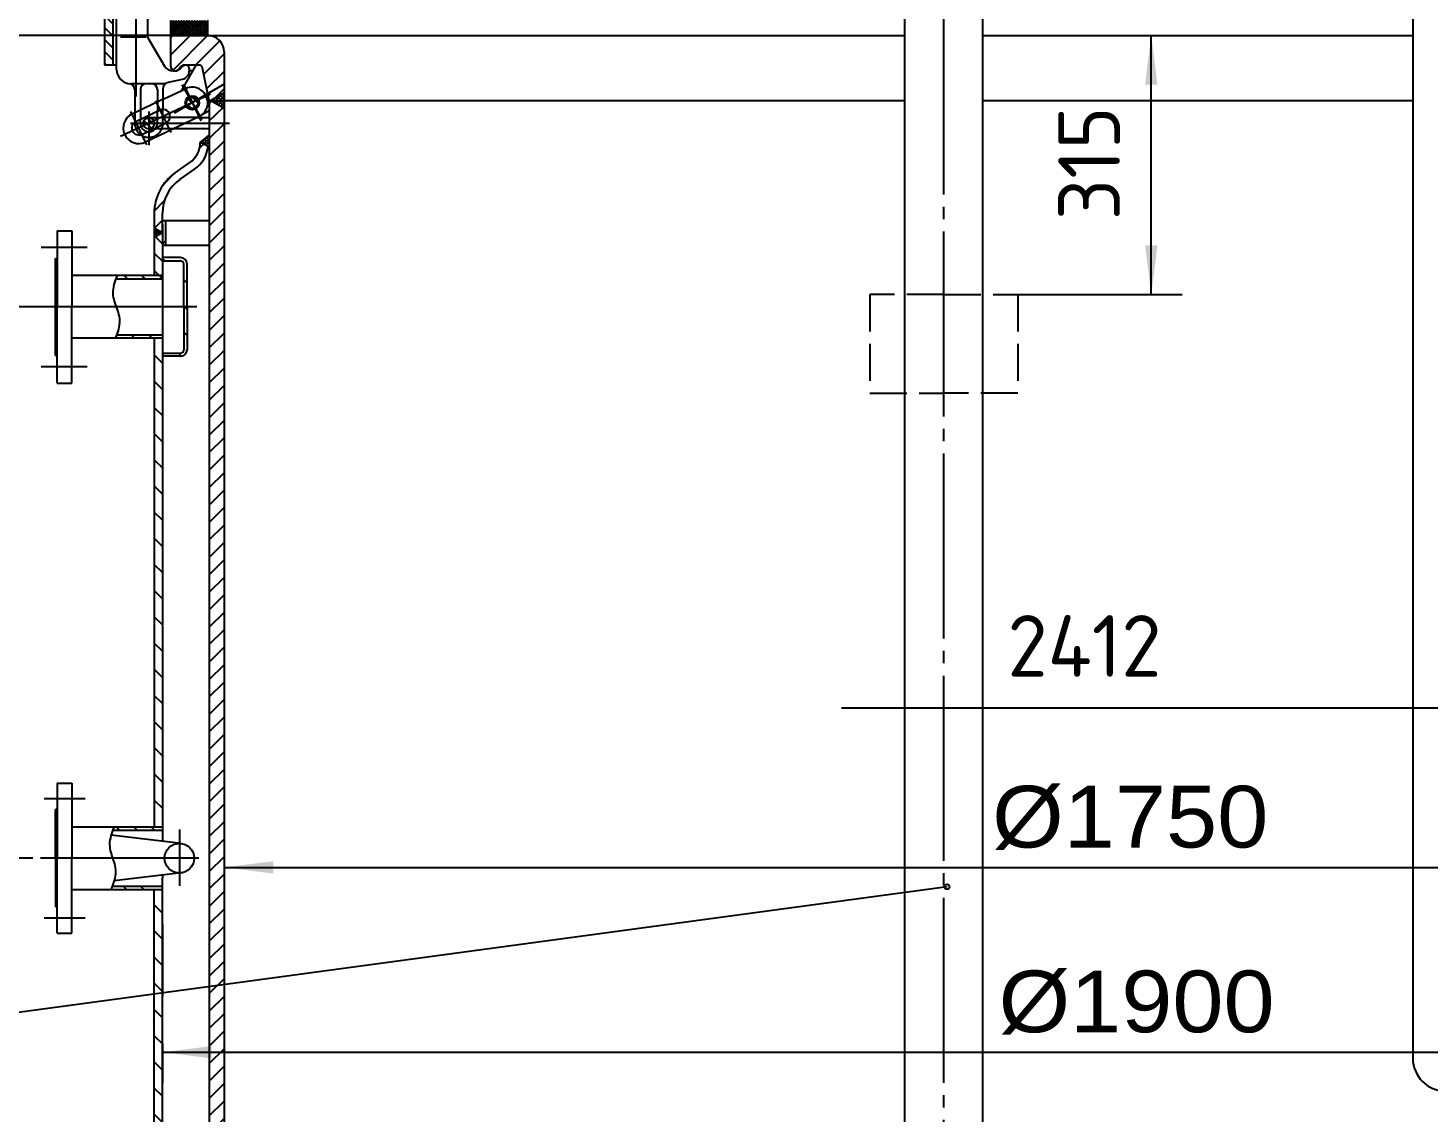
# Model space of a CAD drawing. Extents: x -623 to 82863, y -5386 to 376.
# Drawn here: x 5477.5 to 5591, y -138.3 to -50.3 of the extents above; entities that cross this region are included whole.
import ezdxf

# ---------------------------------------------------------------- set-up
doc = ezdxf.new("R2010")
doc.units = 0
doc.linetypes.add('DASHDOT', pattern=[18, 15, -1, 1, -1])
doc.linetypes.add('DASHED', pattern=[4, 3, -1])
doc.layers.get('0').update_dxf_attribs({"color": 8, "linetype": 'CONTINUOUS'})
for name, color, linetype in [('1', 8, 'CONTINUOUS'), ('2', 94, 'DASHDOT'), ('3', 2, 'DASHED'), ('85', 7, 'CONTINUOUS')]:
    doc.layers.add(name, color=color, linetype=linetype)
doc.styles.get("Standard").update_dxf_attribs({"font": 'cadt_en', "bigfont": 'cadt_hz'})
doc.styles.add('STYLE1', font='tssdeng.shx', dxfattribs={"width": 0.7, "bigfont": 'hztxt.shx'})
doc.styles.add('STYLE212', font='cadt_en.shx', dxfattribs={"width": 1.114043, "bigfont": 'cadt_hz.shx'})
doc.styles.add('STYLE213', font='cadt_en.shx', dxfattribs={"width": 1.115263, "bigfont": 'cadt_hz.shx'})
doc.dimstyles.get("Standard").update_dxf_attribs({"dimtxt": 3.5, "dimasz": 4, "dimexe": 2, "dimexo": 0, "dimgap": 1, "dimtad": 1, "dimtoh": 1, "dimdec": 4, "dimzin": 0, "dimtxsty": 'STANDARD', "dimcen": 0, "dimazin": 3, "dimtfac": 1, "dimtdec": 4, "dimtmove": 0, "dimatfit": 3, "dimtolj": 1, "dimtzin": 0})

# ---------------------------------------------------------------- blocks, each defined once
blk = doc.blocks.new('*U50')
at = {"layer": '1'}
for p, q in [((5492.24, -93.23), (5492.27, -93.2)), ((5492.24, -94.64), (5493.44, -93.44)), ((5492.24, -96.06), (5493.44, -94.86)), ((5492.24, -97.47), (5493.44, -96.27)), ((5492.24, -98.89), (5493.44, -97.69)), ((5492.24, -100.3), (5493.44, -99.1)), ((5492.24, -101.71), (5493.44, -100.51)), ((5492.24, -103.13), (5493.44, -101.93)), ((5492.24, -104.54), (5493.44, -103.34)), ((5492.24, -105.96), (5493.44, -104.76)), ((5492.24, -107.37), (5493.44, -106.17)), ((5492.24, -108.79), (5493.44, -107.59)), ((5492.24, -110.2), (5493.44, -109)), ((5492.24, -111.61), (5493.44, -110.41)), ((5492.24, -113.03), (5493.44, -111.83)), ((5492.24, -114.44), (5493.44, -113.24)), ((5492.24, -115.86), (5493.44, -114.66)), ((5492.24, -117.27), (5493.44, -116.07)), ((5492.24, -118.69), (5493.44, -117.49)), ((5492.24, -120.1), (5493.44, -118.9)), ((5492.24, -121.51), (5493.44, -120.31)), ((5492.24, -122.93), (5493.44, -121.73)), ((5492.24, -124.34), (5493.44, -123.14)), ((5492.24, -125.76), (5493.44, -124.56)), ((5492.24, -127.17), (5493.44, -125.97)), ((5492.24, -128.58), (5493.44, -127.38)), ((5492.24, -130), (5493.44, -128.8)), ((5492.24, -131.41), (5493.44, -130.21)), ((5492.24, -132.83), (5493.44, -131.63)), ((5492.24, -134.24), (5493.44, -133.04)), ((5492.24, -135.66), (5493.44, -134.46)), ((5492.24, -137.07), (5493.44, -135.87)), ((5492.24, -138.48), (5493.44, -137.28)), ((5492.24, -139.9), (5493.44, -138.7)), ((5492.24, -141.31), (5493.44, -140.11)), ((5492.24, -142.73), (5493.44, -141.53)), ((5492.24, -144.14), (5493.44, -142.94)), ((5492.24, -145.56), (5493.44, -144.36)), ((5492.24, -146.97), (5493.44, -145.77)), ((5492.24, -148.38), (5493.44, -147.18)), ((5492.24, -149.8), (5493.44, -148.6)), ((5492.24, -151.21), (5493.44, -150.01)), ((5492.24, -152.63), (5493.44, -151.43)), ((5492.24, -154.04), (5493.44, -152.84)), ((5492.24, -155.45), (5493.44, -154.25)), ((5492.24, -156.87), (5493.44, -155.67)), ((5492.24, -158.28), (5493.44, -157.08)), ((5492.24, -159.7), (5493.44, -158.5)), ((5492.24, -161.11), (5493.44, -159.91)), ((5492.24, -162.53), (5493.44, -161.33)), ((5492.24, -163.94), (5493.44, -162.74)), ((5492.24, -165.35), (5493.44, -164.15)), ((5492.24, -166.77), (5493.44, -165.57)), ((5492.24, -168.18), (5493.44, -166.98)), ((5492.24, -169.6), (5493.44, -168.4)), ((5492.24, -171.01), (5493.44, -169.81)), ((5492.24, -172.43), (5493.44, -171.23)), ((5492.24, -173.84), (5493.44, -172.64)), ((5492.24, -175.25), (5493.44, -174.05)), ((5492.24, -176.67), (5493.44, -175.47)), ((5492.24, -178.08), (5493.44, -176.88)), ((5492.24, -179.5), (5493.44, -178.3, 1))]:
    blk.add_line(p, q, dxfattribs=at)
blk = doc.blocks.new('*U73')
at = {"layer": '1'}
for p, q in [((5492.24, -56.46), (5492.45, -56.25)), ((5492.24, -57.87), (5493.35, -56.77)), ((5492.24, -59.29), (5493.44, -58.09)), ((5492.24, -60.7), (5493.44, -59.5)), ((5492.24, -62.12), (5493.44, -60.92)), ((5492.24, -63.53), (5493.44, -62.33)), ((5492.24, -64.95), (5493.44, -63.75)), ((5492.24, -66.36), (5493.44, -65.16)), ((5492.24, -67.77), (5493.44, -66.57)), ((5492.24, -69.19), (5493.44, -67.99)), ((5492.24, -70.6), (5493.44, -69.4)), ((5492.24, -72.02), (5493.44, -70.82)), ((5492.24, -73.43), (5493.44, -72.23)), ((5492.24, -74.84), (5493.44, -73.64)), ((5492.24, -76.26), (5493.44, -75.06)), ((5492.24, -77.67), (5493.44, -76.47)), ((5492.24, -79.09), (5493.44, -77.89)), ((5492.24, -80.5), (5493.44, -79.3)), ((5492.24, -81.92), (5493.44, -80.72)), ((5492.24, -83.33), (5493.44, -82.13)), ((5492.24, -84.74), (5493.44, -83.54)), ((5492.24, -86.16), (5493.44, -84.96)), ((5492.24, -87.57), (5493.44, -86.37)), ((5492.24, -88.99), (5493.44, -87.79)), ((5492.24, -90.4), (5493.44, -89.2)), ((5492.24, -91.82), (5493.44, -90.62)), ((5492.27, -93.2), (5493.44, -92.03, 1))]:
    blk.add_line(p, q, dxfattribs=at)
blk = doc.blocks.new('*D79')
for p, q in [((5554.94, -50.94), (5571.08, -50.94)), ((5568.58, -71.94), (5568.58, -50.94)), ((5557.77, -71.94), (5571.08, -71.94))]:
    blk.add_line(p, q)
for points in [[(5568.58, -50.94), (5569.08, -54.94), (5568.08, -54.94)], [(5568.58, -71.94), (5568.08, -67.94), (5569.08, -67.94)]]:
    blk.add_solid(points)
at = {"style": 'STYLE1'}
blk.add_text('315', height=5, rotation=90, dxfattribs=at).set_placement((5566.04, -65.91))
blk = doc.blocks.new('*U80')
at = {"layer": '1'}
for p, q in [((5487.77, -66.58), (5487.79, -66.56)), ((5488.23, -67.06), (5487.77, -66.6)), ((5487.77, -66.87), (5487.97, -66.67)), ((5487.77, -67.15), (5488.15, -66.77)), ((5488.05, -67.16), (5487.77, -66.88)), ((5488.03, -67.17), (5488.33, -66.87, 1)), ((5488.34, -66.88), (5488.41, -66.95)), ((5487.77, -67.16), (5487.87, -67.26))]:
    blk.add_line(p, q, dxfattribs=at)
blk = doc.blocks.new('*D81')
for p, q in [((5489.11, -50.94), (5470.76, -50.94)), ((5473.26, -72.94), (5473.26, -50.94)), ((5470.76, -72.94), (5475, -72.94, 1))]:
    blk.add_line(p, q)
for points in [[(5473.26, -50.94), (5473.76, -54.94), (5472.76, -54.94)], [(5473.26, -72.94), (5472.76, -68.94), (5473.76, -68.94)]]:
    blk.add_solid(points)
at = {"style": 'STYLE1'}
blk.add_text('330', height=5, rotation=90, dxfattribs=at).set_placement((5470.72, -66.13))
blk = doc.blocks.new('*U82')
for p, q in [((5491.45, -60.08), (5491.78, -59.75)), ((5488.54, -62.99), (5489.42, -62.11)), ((5487.78, -65.17), (5488.59, -64.35)), ((5487.79, -66.56), (5488.44, -65.92, 1))]:
    blk.add_line(p, q)
blk = doc.blocks.new('*U83')
for p, q in [((5487.87, -67.26), (5488.44, -67.83)), ((5487.77, -68.58), (5488.44, -69.24)), ((5487.77, -69.99), (5488.19, -70.41, 1))]:
    blk.add_line(p, q)
blk = doc.blocks.new('*U84')
at = {"layer": '1'}
for p, q in [((5489.11, -52.52), (5490.69, -50.94)), ((5489.11, -51.11), (5489.28, -50.94)), ((5489.3, -53.75), (5492.1, -50.94)), ((5491.12, -53.34), (5493.09, -51.37)), ((5491.79, -54.08), (5493.44, -52.43)), ((5492.04, -55.25), (5493.44, -53.85)), ((5492.66, -56.04), (5493.44, -55.26, 1))]:
    blk.add_line(p, q, dxfattribs=at)
blk = doc.blocks.new('*U85')
at = {"layer": '1'}
for p, q in [((5489.11, -49.79), (5489.15, -49.74, 1)), ((5489.11, -50), (5489.37, -49.74)), ((5489.11, -50.21), (5489.58, -49.74)), ((5489.11, -50.42), (5489.79, -49.74)), ((5489.11, -50.63), (5490, -49.74)), ((5489.11, -50.85), (5490.21, -49.74)), ((5489.11, -49.74), (5490.3, -50.94)), ((5489.23, -50.94), (5490.43, -49.74)), ((5489.32, -49.74), (5490.52, -50.94)), ((5489.44, -50.94), (5490.64, -49.74)), ((5489.53, -49.74), (5490.73, -50.94)), ((5489.65, -50.94), (5490.85, -49.74)), ((5489.74, -49.74), (5490.94, -50.94)), ((5489.86, -50.94), (5491.06, -49.74)), ((5489.95, -49.74), (5491.15, -50.94)), ((5490.07, -50.94), (5491.27, -49.74)), ((5490.16, -49.74), (5491.36, -50.94)), ((5490.29, -50.94), (5491.49, -49.74)), ((5490.38, -49.74), (5491.58, -50.94)), ((5490.5, -50.94), (5491.7, -49.74)), ((5490.59, -49.74), (5491.79, -50.94)), ((5490.71, -50.94), (5491.91, -49.74)), ((5490.8, -49.74), (5492, -50.94)), ((5490.92, -50.94), (5492.11, -49.76)), ((5491.01, -49.74), (5492.11, -50.83)), ((5491.22, -49.74), (5492.11, -50.62)), ((5491.44, -49.74), (5492.11, -50.41)), ((5491.65, -49.74), (5492.11, -50.19)), ((5491.86, -49.74), (5492.11, -49.98)), ((5492.07, -49.74), (5492.11, -49.77)), ((5489.11, -49.95), (5490.09, -50.94)), ((5489.11, -50.16), (5489.88, -50.94)), ((5489.11, -50.38), (5489.67, -50.94)), ((5489.11, -50.59), (5489.46, -50.94)), ((5489.11, -50.8), (5489.24, -50.94)), ((5491.14, -50.94), (5492.11, -49.97)), ((5491.35, -50.94), (5492.11, -50.18)), ((5491.56, -50.94), (5492.11, -50.39)), ((5491.77, -50.94), (5492.11, -50.6)), ((5491.98, -50.94), (5492.11, -50.82))]:
    blk.add_line(p, q, dxfattribs=at)
blk = doc.blocks.new('*U87')
at = {"layer": '1'}
for p, q in [((5488.44, -69.01), (5488.63, -69.2)), ((5490.17, -70.75), (5490.44, -71.01, 1)), ((5490.17, -72.87), (5490.44, -73.14)), ((5490.17, -74.99), (5490.44, -75.26)), ((5489.73, -76.67), (5489.99, -76.93))]:
    blk.add_line(p, q, dxfattribs=at)
blk = doc.blocks.new('*U89')
at = {"layer": '1'}
blk.add_line((5488.44, -67.85), (5488.7, -67.58, 1), dxfattribs=at)
blk = doc.blocks.new('*U119')
for p, q in [((5484.47, -71.31), (5484.44, -71.49)), ((5484.51, -71.13), (5484.47, -71.31)), ((5484.56, -70.96), (5484.51, -71.13)), ((5484.61, -70.8), (5484.56, -70.96)), ((5484.66, -70.65), (5484.61, -70.8)), ((5484.71, -70.52), (5484.66, -70.65)), ((5484.76, -70.41), (5484.71, -70.52, 1)), ((5484.44, -71.49), (5484.42, -71.66)), ((5484.42, -71.66), (5484.42, -71.84)), ((5484.42, -71.84), (5484.43, -72)), ((5484.43, -72), (5484.46, -72.17)), ((5484.46, -72.17), (5484.49, -72.32)), ((5484.49, -72.32), (5484.53, -72.48)), ((5484.53, -72.48), (5484.58, -72.63)), ((5484.58, -72.63), (5484.64, -72.79)), ((5484.64, -72.79), (5484.69, -72.94)), ((5484.69, -72.94), (5484.75, -73.09)), ((5484.75, -73.09), (5484.8, -73.24)), ((5484.8, -73.24), (5484.85, -73.4)), ((5484.85, -73.4), (5484.89, -73.55)), ((5484.89, -73.55), (5484.93, -73.71)), ((5484.93, -73.71), (5484.95, -73.87)), ((5484.87, -74.75), (5484.82, -74.92)), ((5484.91, -74.57), (5484.87, -74.75)), ((5484.94, -74.39), (5484.91, -74.57)), ((5484.96, -74.21), (5484.94, -74.39)), ((5484.95, -73.87), (5484.96, -74.04)), ((5484.96, -74.04), (5484.96, -74.21)), ((5484.67, -75.36), (5484.63, -75.47)), ((5484.72, -75.23), (5484.67, -75.36)), ((5484.77, -75.08), (5484.72, -75.23)), ((5484.82, -74.92), (5484.77, -75.08))]:
    blk.add_line(p, q)
blk = doc.blocks.new('*U120')
for p, q in [((5485.36, -70.41), (5485.62, -70.67)), ((5486.77, -70.41), (5487.04, -70.67)), ((5488.19, -70.41), (5488.44, -70.66)), ((5484.67, -75.37), (5484.77, -75.47, 1)), ((5485.91, -75.2), (5486.18, -75.47)), ((5487.33, -75.2), (5487.6, -75.47))]:
    blk.add_line(p, q)
blk = doc.blocks.new('*D121')
for p, q in [((5488.48, -50.94), (5459.58, -50.94)), ((5462.08, -117.61), (5462.08, -50.94)), ((5477.93, -117.61), (5459.58, -117.61))]:
    blk.add_line(p, q)
for points in [[(5462.08, -50.94), (5462.58, -54.94), (5461.58, -54.94)], [(5462.08, -117.61), (5461.58, -113.61), (5462.58, -113.61)]]:
    blk.add_solid(points)
at = {"style": 'STYLE1'}
blk.add_text('1000', height=5, rotation=90, dxfattribs=at).set_placement((5459.54, -88.3))
blk = doc.blocks.new('*D123')
for p, q in [((5488.48, -50.94), (5448.3, -50.94)), ((5450.8, -50.94), (5450.8, -164.27)), ((5477.93, -164.27), (5448.3, -164.27))]:
    blk.add_line(p, q)
for points in [[(5450.8, -50.94), (5451.3, -54.94), (5450.3, -54.94)], [(5450.8, -164.27), (5450.3, -160.27), (5451.3, -160.27)]]:
    blk.add_solid(points)
at = {"style": 'STYLE1'}
blk.add_text('1700', height=5, rotation=90, dxfattribs=at).set_placement((5448.26, -112.87))
blk = doc.blocks.new('*U125')
for p, q in [((5484.7, -115.07), (5484.97, -115.34)), ((5486.12, -115.07), (5486.38, -115.34)), ((5487.53, -115.07), (5487.77, -115.31, 1)), ((5485.26, -119.87), (5485.53, -120.14)), ((5486.67, -119.87), (5486.94, -120.14))]:
    blk.add_line(p, q)
blk = doc.blocks.new('*U126')
at = {"layer": '1'}
for p, q in [((5491.52, -59.6), (5491.55, -59.63, 1)), ((5491.59, -59.65), (5492.16, -59.08)), ((5491.68, -59.47), (5492.14, -59.93)), ((5491.78, -59.75), (5492.24, -59.29)), ((5491.83, -59.34), (5492.24, -59.75)), ((5491.97, -59.84), (5492.24, -59.57)), ((5491.99, -59.22), (5492.24, -59.47)), ((5492.15, -59.09), (5492.24, -59.18)), ((5492.15, -59.94), (5492.24, -59.85))]:
    blk.add_line(p, q, dxfattribs=at)
blk = doc.blocks.new('*U127')
at = {"layer": '1'}
for p, q in [((5492.45, -56.25), (5492.66, -56.04)), ((5493.04, -56.59), (5492.55, -56.1, 1)), ((5492.63, -56.35), (5493.33, -55.65)), ((5492.73, -56), (5493.44, -56.71)), ((5492.81, -56.46), (5493.44, -55.83)), ((5492.91, -55.89), (5493.44, -56.42)), ((5492.99, -56.56), (5493.44, -56.11)), ((5493.09, -55.79), (5493.44, -56.14)), ((5493.17, -56.66), (5493.44, -56.39)), ((5493.27, -55.69), (5493.44, -55.86)), ((5493.35, -56.77), (5493.44, -56.67))]:
    blk.add_line(p, q, dxfattribs=at)
blk = doc.blocks.new('*U129')
for p, q in [((5485.57, -43.5), (5485.57, -42.21)), ((5487.05, -43.5), (5487.05, -42.21)), ((5485.2, -45.92), (5484.52, -45.24, 6.28)), ((5485.57, -45.09), (5485.57, -46.82)), ((5487.05, -45.09), (5487.05, -46.82)), ((5488.32, -46.13), (5487.42, -45.23)), ((5488.25, -45.09), (5490.4, -47.24)), ((5484.43, -47.09), (5483.74, -46.41)), ((5484.6, -46.29), (5483.98, -45.67, 1)), ((5484.43, -48.06), (5483.74, -47.38)), ((5484.43, -49.03), (5483.74, -48.35)), ((5484.43, -50), (5483.74, -49.32)), ((5484.43, -50.97), (5483.74, -50.29)), ((5484.43, -51.94), (5483.74, -51.26)), ((5484.43, -52.91), (5483.74, -52.23)), ((5483.88, -53.33), (5483.74, -53.2)), ((5490.5, -56.56), (5490.39, -56.45)), ((5490.53, -56.58), (5490.5, -56.56)), ((5490.83, -56.41), (5490.51, -56.08)), ((5490.8, -56.85), (5490.53, -56.58)), ((5490.86, -56.43), (5490.83, -56.41)), ((5490.83, -56.41), (5490.83, -56.41)), ((5491.14, -56.23), (5490.86, -55.94, 6.28)), ((5491.16, -56.73), (5490.87, -56.44)), ((5491.16, -56.25), (5491.14, -56.23)), ((5491.3, -56.39), (5491.16, -56.25, 6.28)), ((5487.15, -58.06), (5486.94, -57.84)), ((5487.34, -57.76), (5487.2, -57.62)), ((5487.54, -57.96), (5487.34, -57.76)), ((5487.21, -58.12), (5487.15, -58.06)), ((5487.34, -58.25), (5487.21, -58.12)), ((5487.55, -58.46), (5487.34, -58.25)), ((5487.64, -58.06), (5487.54, -57.96)), ((5487.77, -58.2), (5487.64, -58.06))]:
    blk.add_line(p, q)
at = {"layer": '2'}
for p, q in [((5486.31, -55.88), (5486.31, -41.49)), ((5490.37, -46.24), (5489.57, -45.44)), ((5493.43, -54.89), (5489.39, -57.25)), ((5490, -54.95), (5491.63, -57.74)), ((5490.14, -54.9), (5491.54, -57.87)), ((5492.34, -55.69), (5485.04, -59.14)), ((5487.89, -56.23), (5489.11, -58.8)), ((5487.17, -59.81), (5485.89, -57.11)), ((5487.34, -57.11), (5487.34, -59.82)), ((5485.84, -58.06), (5493.88, -58.06))]:
    blk.add_line(p, q, dxfattribs=at)
at = {"layer": '3'}
for p, q in [((5488.03, -56.34), (5488.03, -57.1)), ((5488.48, -56.13), (5488.48, -56.94, 6.28)), ((5486.2, -57.21), (5486.2, -57.97)), ((5486.65, -56.99), (5486.65, -57.75)), ((5488.03, -57.6), (5488.48, -57.6)), ((5491.23, -57.6), (5489.06, -57.6)), ((5489.31, -58.52), (5487.7, -58.52))]:
    blk.add_line(p, q, dxfattribs=at)
for radius, start, end in [(1.14, 234.7551, 355.3994), (0.686, 261.4502, 329.1311)]:
    blk.add_arc((5487.34, -58.06), radius, start, end, dxfattribs=at)
at = {"layer": '85'}
for p, q in [((5485.57, -42.21), (5485.4, -42.38)), ((5485.4, -43.5), (5485.4, -42.38)), ((5487.22, -42.38), (5485.4, -42.38)), ((5487.05, -42.21), (5485.57, -42.21, 6.28)), ((5487.05, -42.21), (5487.22, -42.38)), ((5487.22, -43.5), (5487.22, -42.38)), ((5484.65, -43.5), (5484.57, -43.67)), ((5484.57, -44.72), (5484.57, -43.67)), ((5487.97, -43.5), (5484.65, -43.5)), ((5485.44, -44.72), (5485.44, -43.73)), ((5487.18, -44.72), (5487.18, -43.73)), ((5487.97, -43.5), (5488.05, -43.67, 6.28)), ((5488.05, -44.72), (5488.05, -43.67)), ((5484.71, -45.09), (5483.74, -45.87)), ((5488.05, -44.72), (5484.57, -44.72)), ((5484.71, -45.09), (5488.92, -45.09)), ((5484.74, -45.09), (5484.74, -44.72)), ((5485.2, -45.09), (5485.2, -46.12)), ((5485.4, -45.09), (5485.4, -47.19, 6.28)), ((5487.22, -45.09), (5487.22, -51.07)), ((5487.42, -45.09), (5487.42, -46.12)), ((5487.89, -44.72), (5487.89, -45.09)), ((5483.74, -45.87), (5483.74, -53.33)), ((5485, -46.12), (5485.4, -46.12)), ((5487.22, -46.12), (5488.22, -46.12)), ((5484.43, -46.69), (5484.43, -53.33)), ((5484.72, -48.24), (5485.3, -47.46)), ((5485.4, -46.82), (5487.22, -46.82)), ((5485.56, -47.35), (5486.98, -47.35)), ((5490.39, -47.24), (5490.19, -47.24, 6.28)), ((5490.62, -47.01), (5490.62, -46.73, 6.28)), ((5484.72, -53.71), (5484.72, -48.24)), ((5487.11, -51.08), (5485.04, -51.08)), ((5487.22, -51.07), (5488.6, -53.43)), ((5483.74, -53.33), (5484.72, -53.33, 6.28)), ((5488.59, -53.43), (5488.6, -53.43)), ((5491.14, -53.34), (5489.95, -55.43)), ((5490.38, -53.35), (5490.27, -53.35)), ((5490.61, -53.58), (5490.61, -53.82)), ((5488.7, -54.86), (5485.87, -54.86)), ((5486.2, -55.31), (5486.2, -57.21)), ((5486.65, -55.31), (5486.65, -56.99)), ((5488.03, -55.31), (5488.03, -56.34)), ((5488.48, -55.3), (5488.48, -56.13, 6.28)), ((5488.55, -56.09), (5490.31, -55.26)), ((5488.93, -54.74), (5490.07, -54.49, 6.28)), ((5488.55, -56.09), (5485.98, -57.31, 6.28)), ((5488.25, -56.99), (5486.28, -57.93)), ((5486.65, -58.06), (5486.65, -57.77, 6.28)), ((5491.38, -57.54), (5487.06, -59.58, 6.28)), ((5487.34, -57.6), (5488.03, -57.6)), ((5488.03, -58.06), (5488.03, -57.1)), ((5488.48, -58.06), (5488.48, -56.94, 6.28)), ((5489.06, -57.6), (5488.48, -57.6)), ((5491.23, -57.6), (5492.24, -57.6)), ((5492.24, -57.04), (5491.48, -57.48)), ((5486.2, -58.06), (5486.2, -57.97)), ((5486.77, -58.96), (5488.74, -58.03, 6.28)), ((5487.34, -58.52), (5487.7, -58.52)), ((5492.24, -58.52), (5489.31, -58.52))]:
    blk.add_line(p, q, dxfattribs=at)
for centre, radius in [((5490.85, -56.4), 0.572), ((5490.85, -56.4), 0.572), ((5490.85, -56.4), 0.457), ((5487.34, -58.06), 0.457)]:
    blk.add_circle(centre, radius, dxfattribs=at)
for centre, radius, start, end in [((5485, -44.03), 0.529, 34.6147, 145.3853), ((5486.31, -45.27), 1.77, 60.5915, 119.4085), ((5487.62, -44.03), 0.529, 34.6147, 145.3853), ((5487.72, -48.09), 3.24, 27.4729, 68.1528), ((5485, -46.69), 0.572, 90, 180), ((5487.94, -48.66), 2.56, 36.3708, 83.8093), ((5484.94, -47.19), 0.457, 323.2627, 360), ((5490.19, -47.01), 0.229, 216.3112, 270), ((5490.39, -47.01), 0.229, 270, 360), ((5490.39, -46.72), 0.229, 357.5909, 390.9166), ((5485.87, -53.71), 1.14, 180, 270), ((5489.34, -52.9), 0.915, 215.6285, 320.6604), ((5490.31, -53.7), 0.343, 90, 140.7625), ((5489.92, -53.82), 0.686, 282.4677, 360), ((5490.38, -53.58), 0.229, 0, 90), ((5485.74, -55.31), 0.457, 0, 90), ((5487.11, -55.31), 0.457, 90, 180), ((5487.57, -55.31), 0.457, 0, 90), ((5489.05, -55.3), 0.572, 102.4677, 180), ((5490.85, -56.4), 1.26, 295.2906, 475.2906), ((5486.52, -58.44), 1.26, 115.2906, 295.2906), ((5488.49, -57.51), 0.572, 295.2906, 475.2906), ((5486.52, -58.44), 0.572, 115.2906, 295.2906), ((5487.34, -58.06), 1.14, 180, 234.7551), ((5487.34, -58.06), 0.686, 180, 261.4502), ((5487.34, -58.06), 0.686, 329.1311, 360), ((5487.34, -58.06), 1.14, 355.3994, 360)]:
    blk.add_arc(centre, radius, start, end, dxfattribs=at)
blk = doc.blocks.new('*U130')
at = {"layer": '85'}
for p, q in [((5487.77, -76.83), (5488.44, -77.5)), ((5488.44, -79.62), (5487.77, -78.95)), ((5487.77, -81.08), (5488.44, -81.74)), ((5488.44, -83.86), (5487.77, -83.2)), ((5487.77, -85.32), (5488.44, -85.98)), ((5488.44, -88.11), (5487.77, -87.44)), ((5488.44, -90.23), (5487.77, -89.56)), ((5487.77, -91.68), (5488.44, -92.35)), ((5488.44, -94.47), (5487.77, -93.8)), ((5487.77, -95.92), (5488.44, -96.59)), ((5488.44, -98.71), (5487.77, -98.05)), ((5488.44, -100.83), (5487.77, -100.17)), ((5487.77, -102.29), (5488.44, -102.96)), ((5488.44, -105.08), (5487.77, -104.41)), ((5487.77, -106.53), (5488.44, -107.2)), ((5488.44, -109.32), (5487.77, -108.65)), ((5488.44, -111.44), (5487.77, -110.77)), ((5487.77, -112.9), (5488.44, -113.56)), ((5487.83, -115.07), (5487.77, -115.02, 1))]:
    blk.add_line(p, q, dxfattribs=at)
blk = doc.blocks.new('*U131')
at = {"layer": '85'}
for p, q in [((5487.77, -127.74), (5488.44, -128.41)), ((5488.44, -130.53), (5487.77, -129.87)), ((5487.77, -131.99), (5488.44, -132.65)), ((5488.44, -134.78), (5487.77, -134.11)), ((5488.44, -136.9), (5487.77, -136.23)), ((5487.77, -138.35), (5488.44, -139.02)), ((5488.44, -141.14), (5487.77, -140.47)), ((5487.77, -142.59), (5488.44, -143.26)), ((5488.44, -145.38), (5487.77, -144.72)), ((5488.44, -147.5), (5487.77, -146.84)), ((5487.77, -148.96), (5488.44, -149.62)), ((5488.44, -151.75), (5487.77, -151.08)), ((5487.77, -153.2), (5488.44, -153.87)), ((5488.44, -155.99), (5487.77, -155.32)), ((5487.77, -157.44), (5488.44, -158.11)), ((5487.77, -159.56), (5488.44, -160.23)), ((5487.83, -161.74), (5487.77, -161.69, 1))]:
    blk.add_line(p, q, dxfattribs=at)
blk = doc.blocks.new('*U132')
at = {"layer": '85'}
for p, q in [((5488.44, -122.05), (5487.77, -121.38)), ((5487.77, -123.5), (5488.44, -124.17)), ((5487.77, -125.62), (5488.44, -126.29, 1))]:
    blk.add_line(p, q, dxfattribs=at)
blk = doc.blocks.new('*D138')
for p, q in [((5488.44, -132.66), (5488.44, -135.83)), ((5615.11, -132.66), (5615.11, -135.83)), ((5488.44, -133.33), (5615.11, -133.33))]:
    blk.add_line(p, q)
for points in [[(5488.44, -133.33), (5492.44, -132.83), (5492.44, -133.83)], [(5615.11, -133.33), (5611.11, -133.83), (5611.11, -132.83)]]:
    blk.add_solid(points)
at = {"insert": (5556.21, -131.9), "char_height": 5, "attachment_point": 7, "style": 'STYLE212'}
blk.add_mtext('%%c1900', dxfattribs=at)
blk = doc.blocks.new('*D139')
for p, q in [((5493.44, -70.69), (5493.44, -120.85)), ((5610.11, -70.69), (5610.11, -120.85)), ((5493.44, -118.35), (5610.11, -118.35))]:
    blk.add_line(p, q)
for points in [[(5493.44, -118.35), (5497.44, -117.85), (5497.44, -118.85)], [(5610.11, -118.35), (5606.11, -118.85), (5606.11, -117.85)]]:
    blk.add_solid(points)
at = {"insert": (5555.68, -116.93), "char_height": 5, "attachment_point": 7, "style": 'STYLE213'}
blk.add_mtext('%%c1750', dxfattribs=at)
blk = doc.blocks.new('*D141')
for p, q in [((5632.44, -99.18), (5632.44, -107.95)), ((5632.44, -105.45), (5543.47, -105.45))]:
    blk.add_line(p, q)
blk.add_solid([(5632.44, -105.45), (5626.44, -106.2), (5626.44, -104.7)])
at = {"style": 'STYLE1'}
blk.add_text('2412', height=5, dxfattribs=at).set_placement((5556.92, -102.91))

msp = doc.modelspace()

# ---------------------------------------------------------------- linework, layer by layer
for p, q in [((5548.60556, -61.69892), (5548.60556, -58.3151)), ((5554.9389, -61.69892), (5554.9389, -58.3151)), ((5493.4389, -103.15222), (5493.4389, -107.45859)), ((5484.31651, -115.62165), (5484.2647, -115.79232)), ((5484.37156, -115.46054), (5484.31651, -115.62165)), ((5484.42653, -115.31274), (5484.37156, -115.46054)), ((5484.47808, -115.18199), (5484.42653, -115.31274)), ((5484.52288, -115.07206), (5484.47808, -115.18199)), ((5484.16203, -116.32408), (5484.15559, -116.49616)), ((5484.15559, -116.49616), (5484.16366, -116.66345)), ((5484.18412, -116.14729), (5484.16203, -116.32408)), ((5484.16366, -116.66345), (5484.18414, -116.82664)), ((5484.21946, -115.96878), (5484.18412, -116.14729)), ((5484.18414, -116.82664), (5484.21498, -116.98643)), ((5484.2647, -115.79232), (5484.21946, -115.96878)), ((5484.21498, -116.98643), (5484.25411, -117.14348)), ((5484.25411, -117.14348), (5484.29944, -117.29848)), ((5484.29944, -117.29848), (5484.34892, -117.45211)), ((5484.34892, -117.45211), (5484.40047, -117.60506)), ((5484.40047, -117.60506), (5484.45201, -117.75802)), ((5484.45201, -117.75802), (5484.50149, -117.91165)), ((5484.50149, -117.91165), (5484.54683, -118.06665)), ((5484.54683, -118.06665), (5484.58595, -118.2237)), ((5484.61681, -119.06284), (5484.58148, -119.24135)), ((5484.58595, -118.2237), (5484.61679, -118.38348)), ((5484.61679, -118.38348), (5484.63728, -118.54668)), ((5484.63891, -118.88605), (5484.61681, -119.06284)), ((5484.63728, -118.54668), (5484.64534, -118.71397)), ((5484.64534, -118.71397), (5484.63891, -118.88605)), ((5552.02386, -119.92374), (5426.70193, -136.87452, 1)), ((5484.32285, -120.02813), (5484.27805, -120.13806)), ((5484.3744, -119.89739), (5484.32285, -120.02813)), ((5484.42937, -119.74958), (5484.3744, -119.89739)), ((5484.48443, -119.58847), (5484.42937, -119.74958)), ((5484.53624, -119.41781), (5484.48443, -119.58847)), ((5484.58148, -119.24135), (5484.53624, -119.41781)), ((5488.4389, -122.91866), (5488.4389, -128.78026))]:
    msp.add_line(p, q)
msp.add_circle((5552.02386, -119.92374), 0.2)
at = {"layer": '1'}
for p, q in [((5548.60556, -127.60582), (5548.60556, -6.97173, 1)), ((5554.9389, -133.93021), (5554.9389, -6.97173)), ((5489.10556, -49.7384), (5489.10556, -50.9384)), ((5492.10556, -49.7384), (5492.10556, -50.9384)), ((5489.10556, -50.9384), (5548.60556, -50.9384)), ((5489.10556, -50.9384), (5489.10556, -53.40506, 6.28319)), ((5554.9389, -50.9384), (5589.77223, -50.9384)), ((5493.4389, -52.27173), (5493.4389, -56.8209)), ((5491.36811, -53.3384), (5490.18869, -53.3384, 6.28319)), ((5490.87571, -53.80506), (5490.60888, -53.80506)), ((5492.2389, -56.20506), (5491.69437, -53.60344)), ((5493.4389, -55.58922), (5492.37223, -56.20506)), ((5492.2389, -56.20506), (5492.2389, -179.77173)), ((5492.2389, -56.20506), (5548.60556, -56.20506)), ((5492.37223, -56.20506), (5493.4389, -56.8209)), ((5554.9389, -56.20506), (5589.77223, -56.20506)), ((5493.4389, -56.8209), (5493.4389, -180.38757, 6.28319)), ((5491.50556, -59.60506), (5492.2389, -59.02147, 6.28319)), ((5492.15131, -59.9384), (5491.50556, -59.60506)), ((5492.15131, -59.9384), (5492.2389, -59.9384, 6.28319)), ((5489.47792, -62.06597), (5490.65272, -61.24337, 1)), ((5489.86031, -62.61207), (5491.0351, -61.78947)), ((5487.77223, -65.34257), (5487.77223, -70.4054)), ((5488.4389, -66.9384), (5488.4389, -65.34257)), ((5479.90553, -66.7718), (5479.90553, -72.9384)), ((5479.90553, -66.7718), (5481.10523, -66.7718)), ((5481.10523, -66.7718), (5481.10523, -72.9384)), ((5488.4389, -66.93806), (5487.77223, -66.55316)), ((5488.4389, -66.93806), (5487.77223, -67.32296)), ((5487.77223, -66.93806), (5488.4389, -66.93806)), ((5488.4389, -65.93806), (5492.2389, -65.93806)), ((5488.4389, -66.27173), (5488.4389, -68.27173)), ((5488.7049, -67.93806), (5488.7049, -65.93806)), ((5488.4389, -67.27173), (5488.4389, -115.99277)), ((5488.4389, -67.93806), (5492.2389, -67.93806)), ((5479.77223, -72.9384), (5479.77223, -69.0051)), ((5479.77223, -69.0051), (5479.90553, -69.0051)), ((5489.9069, -68.9384), (5488.4389, -68.9384)), ((5488.4389, -69.2044), (5489.9063, -69.2044, 6.28319)), ((5490.1723, -72.9384), (5490.1723, -69.4704)), ((5490.4389, -72.9384), (5490.4389, -69.4704)), ((5488.4389, -70.4054), (5481.10523, -70.4054)), ((5484.65629, -70.6718), (5488.4389, -70.6718)), ((5479.77223, -72.9384), (5479.77223, -76.8717)), ((5479.90553, -79.105), (5479.90553, -72.9384)), ((5481.10523, -79.105), (5481.10523, -72.9384)), ((5490.1723, -72.9384), (5490.1723, -76.4064)), ((5490.4389, -72.9384), (5490.4389, -76.4064, 6.28319)), ((5488.4389, -75.4714), (5481.10523, -75.4714)), ((5484.72692, -75.205), (5488.4389, -75.205)), ((5487.77223, -75.4714), (5487.77223, -115.07206, 1)), ((5479.77223, -76.8717), (5479.90553, -76.8717)), ((5488.4389, -76.6724), (5489.9063, -76.6724)), ((5489.9069, -76.9384), (5488.4389, -76.9384)), ((5479.90553, -79.105), (5481.10523, -79.105)), ((5488.4389, -115.99277), (5488.4389, -116.23313)), ((5488.4389, -118.977), (5488.4389, -119.21736)), ((5487.77223, -161.73873), (5487.77223, -120.13806)), ((5488.4389, -162.65944), (5488.4389, -119.21736)), ((5548.6056, -136.52285), (5548.6056, -123.1374))]:
    msp.add_line(p, q, dxfattribs=at)
for centre, radius, start, end in [((5492.10556, -52.27173), 1.33333, 0, 90), ((5489.50556, -53.40506), 0.4, 180, 338.6763137), ((5490.18869, -53.67173), 0.33333, 90, 158.6763137), ((5491.36811, -53.67173), 0.33333, 11.8214883, 90), ((5489.50556, -59.60506), 2, 305, 360), ((5489.50556, -59.60506), 2.66667, 305, 352.8192442), ((5491.77223, -65.34257), 4, 125, 180), ((5491.77223, -65.34257), 3.33333, 125, 180), ((5489.9063, -69.4704), 0.266, 0, 90), ((5489.9069, -69.4704), 0.532, 0, 90), ((5489.9063, -76.4064), 0.266, 270, 360), ((5489.9069, -76.4064), 0.532, 270, 360)]:
    msp.add_arc(centre, radius, start, end, dxfattribs=at)
at = {"layer": '2'}
for p, q in [((5551.77223, -225.81687), (5551.77223, 87.58931)), ((5478.60565, -68.1054), (5482.34355, -68.1054)), ((5491.21719, -72.9384), (5475.30463, -72.9384)), ((5478.60565, -77.7714), (5482.34355, -77.7714)), ((5478.84845, -112.77206), (5482.16598, -112.77206)), ((5489.81157, -115.27306), (5489.81157, -119.85137)), ((5491.39559, -117.60506), (5478.55501, -117.60506)), ((5478.84845, -122.43806), (5482.16598, -122.43806))]:
    msp.add_line(p, q, dxfattribs=at)
at = {"layer": '3'}
for p, q in [((5551.77223, -71.9384), (5545.77223, -71.9384)), ((5545.77223, -71.9384), (5545.77223, -79.9384)), ((5551.77223, -71.9384), (5557.77223, -71.9384)), ((5557.77223, -71.9384), (5557.77223, -79.9384)), ((5545.77223, -79.9384), (5551.77223, -79.9384)), ((5557.77223, -79.9384), (5551.77223, -79.9384))]:
    msp.add_line(p, q, dxfattribs=at)
at = {"layer": '85'}
for p, q in [((5589.77223, -10.60825), (5589.77223, -133.80825, 6.28319)), ((5479.77223, -76.8717), (5479.77223, -69.48901)), ((5554.9389, -193.04687), (5554.9389, -98.51489)), ((5548.60556, -193.04687), (5548.60556, -98.74582)), ((5479.90523, -111.53906), (5479.90523, -117.60506)), ((5479.90523, -111.53906), (5481.10523, -111.53906)), ((5481.10523, -111.53906), (5481.10523, -117.60506)), ((5479.90523, -113.67206), (5479.77223, -113.67206)), ((5479.77223, -117.60506), (5479.77223, -113.67206)), ((5481.10523, -115.07206), (5488.4389, -115.07206)), ((5484.41674, -115.33906), (5488.4389, -115.33906)), ((5489.95346, -116.41348), (5484.28118, -115.73803)), ((5479.77223, -117.60506), (5479.77223, -121.53806)), ((5479.90523, -123.67106), (5479.90523, -117.60506)), ((5481.10523, -123.67106), (5481.10523, -117.60506)), ((5489.95346, -118.79665), (5484.5287, -119.44262)), ((5481.10523, -120.13806), (5488.4389, -120.13806)), ((5484.38419, -119.87106), (5488.4389, -119.87106)), ((5479.90523, -121.53806), (5479.77223, -121.53806)), ((5479.90523, -123.67106), (5481.10523, -123.67106))]:
    msp.add_line(p, q, dxfattribs=at)
msp.add_circle((5489.81157, -117.60506), 1.2, dxfattribs=at)
msp.add_arc((5592.4389, -133.80825), 2.66667, 180, 270, dxfattribs=at)

# ---------------------------------------------------------------- block references
for name in ['*U129', '*U85', '*D123', '*D121', '*D81', '*U84', '*D79', '*U73', '*U127', '*U82', '*U126', '*U80', '*U83', '*U89', '*U87', '*U119', '*U120', '*U130', '*U50', '*D141', '*U125', '*U132', '*U131']:
    msp.add_blockref(name, (0, 0))

# ---------------------------------------------------------------- dimensions: what is measured, and where the dimension line sits
for base, p1, p2, text, picture, middle in [((5610.10556, -118.35476), (5493.4389, -70.68515), (5610.10556, -70.68515), '%%c1750', '*D139', (5561.72293, -118.35476)), ((5615.10556, -133.33083), (5488.4389, -132.65898), (5615.10556, -132.65898), '%%c1900', '*D138', (5562.25993, -133.33083))]:
    dim = msp.add_linear_dim(base=base, p1=p1, p2=p2, text=text, dimstyle='STANDARD')
    dim.commit()
    dim.dimension.update_dxf_attribs({"geometry": picture, "text_midpoint": middle})

doc.saveas('drawing.dxf')
